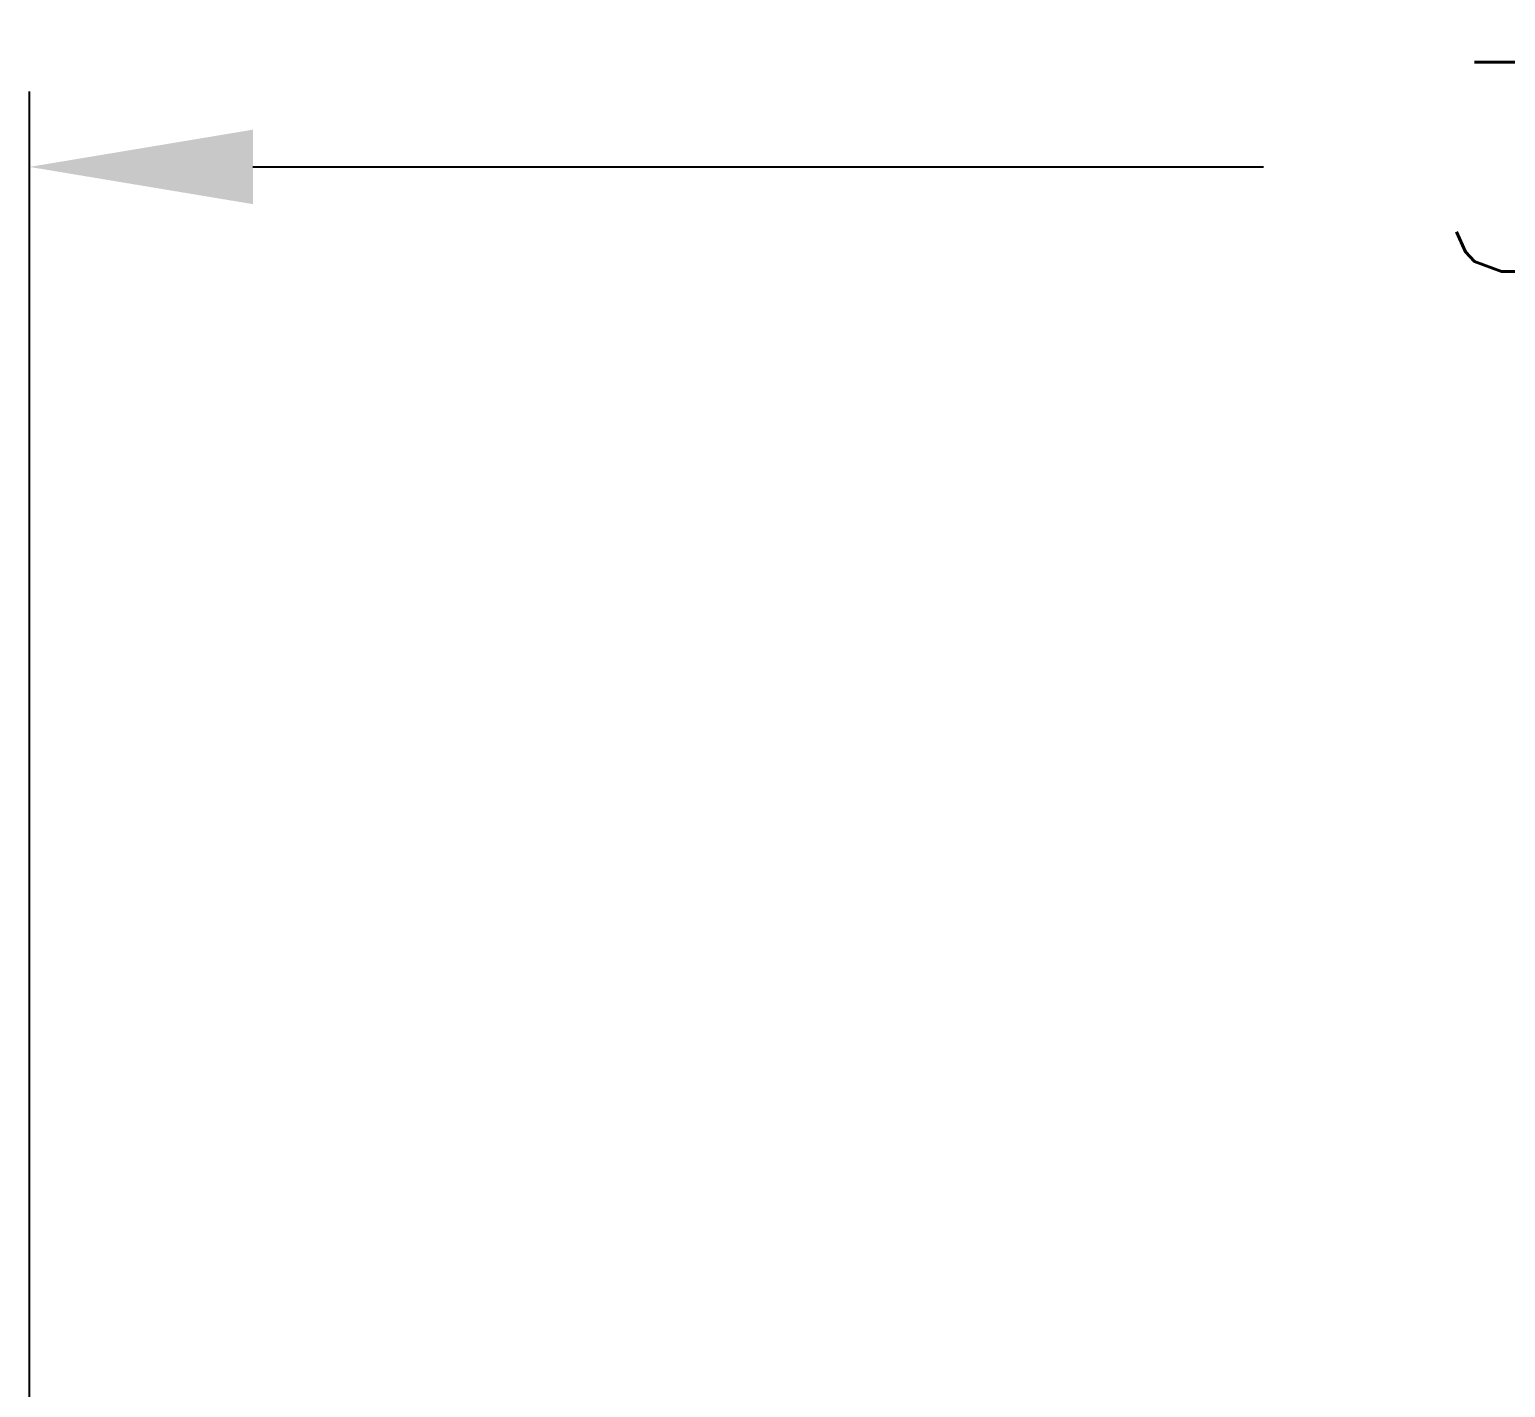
# Model space of a CAD drawing. Header units: millimetres. Extents: x 414.6 to 423.6, y 87.24 to 93.07.
# Drawn here: x 417.461 to 417.99, y 92.584 to 93.07 of the extents above; entities that cross this region are included whole.
import ezdxf

# ---------------------------------------------------------------- set-up
doc = ezdxf.new("R2010")
doc.units = ezdxf.units.MM
doc.header["$LTSCALE"] = 0.5
doc.header["$PDMODE"] = 98
doc.layers.add('DIM', color=3, linetype='Continuous')
doc.styles.add('SIMPLEX', font='simplex.shx', dxfattribs={"bigfont": 'AllInOneBig.shx'})
doc.dimstyles.new('Standard3', dxfattribs={"dimtxt": 0.075, "dimasz": 0.08, "dimexe": 0.027, "dimexo": 0.027, "dimgap": 0.027, "dimtad": 1, "dimdec": 3, "dimlfac": 2, "dimrnd": 0.0005, "dimzin": 1, "dimtxsty": 'SIMPLEX', "dimcen": 0.1905, "dimclrd": 256, "dimclre": 256, "dimclrt": 256, "dimazin": 3, "dimtp": 0.03, "dimtm": 0.05, "dimtfac": 0.8, "dimtdec": 3, "dimtmove": 0, "dimatfit": 3, "dimfxl": 0.05, "dimlwd": -1, "dimlwe": -1})

# ---------------------------------------------------------------- blocks, each defined once
blk = doc.blocks.new('*D135')
at = {"layer": 'Defpoints', "color": 0, "ltscale": 0.05, "transparency": 16777216}
for p in [(419.11394, 93.02122), (417.46144, 91.75222), (419.11394, 91.75222)]:
    blk.add_point(p, dxfattribs=at)
at = {"layer": 'DIM', "ltscale": 0.05, "transparency": 16777216}
for p, q in [((417.46144, 91.77922), (417.46144, 93.04822)), ((419.11394, 91.77922), (419.11394, 93.04822)), ((417.54144, 93.02122), (417.90354, 93.02122)), ((419.03394, 93.02122), (418.67183, 93.02122))]:
    blk.add_line(p, q, dxfattribs=at)
for points in [[(417.54144, 93.03455), (417.54144, 93.00789), (417.46144, 93.02122)], [(419.03394, 93.03455), (419.03394, 93.00789), (419.11394, 93.02122)]]:
    blk.add_solid(points, dxfattribs=at)
at = {"layer": 'DIM', "ltscale": 0.05, "transparency": 16777216, "insert": (418.28769, 93.02122), "char_height": 0.075, "attachment_point": 5, "style": 'SIMPLEX'}
blk.add_mtext('\\A1;3.305%%p0.025', dxfattribs=at)

msp = doc.modelspace()

# ---------------------------------------------------------------- dimensions: what is measured, and where the dimension line sits
at = {"layer": 'DIM', "ltscale": 0.05}
dim = msp.add_linear_dim(base=(419.11394, 93.02122), p1=(417.46144, 91.75222), p2=(419.11394, 91.75222), angle=0, text='<>%%p0.025', dimstyle='Standard3', override={"dimarcsym": 1}, dxfattribs=at)
dim.commit()
dim.dimension.update_dxf_attribs({"geometry": '*D135', "text_midpoint": (418.28769, 93.02122)})

doc.saveas('drawing.dxf')
